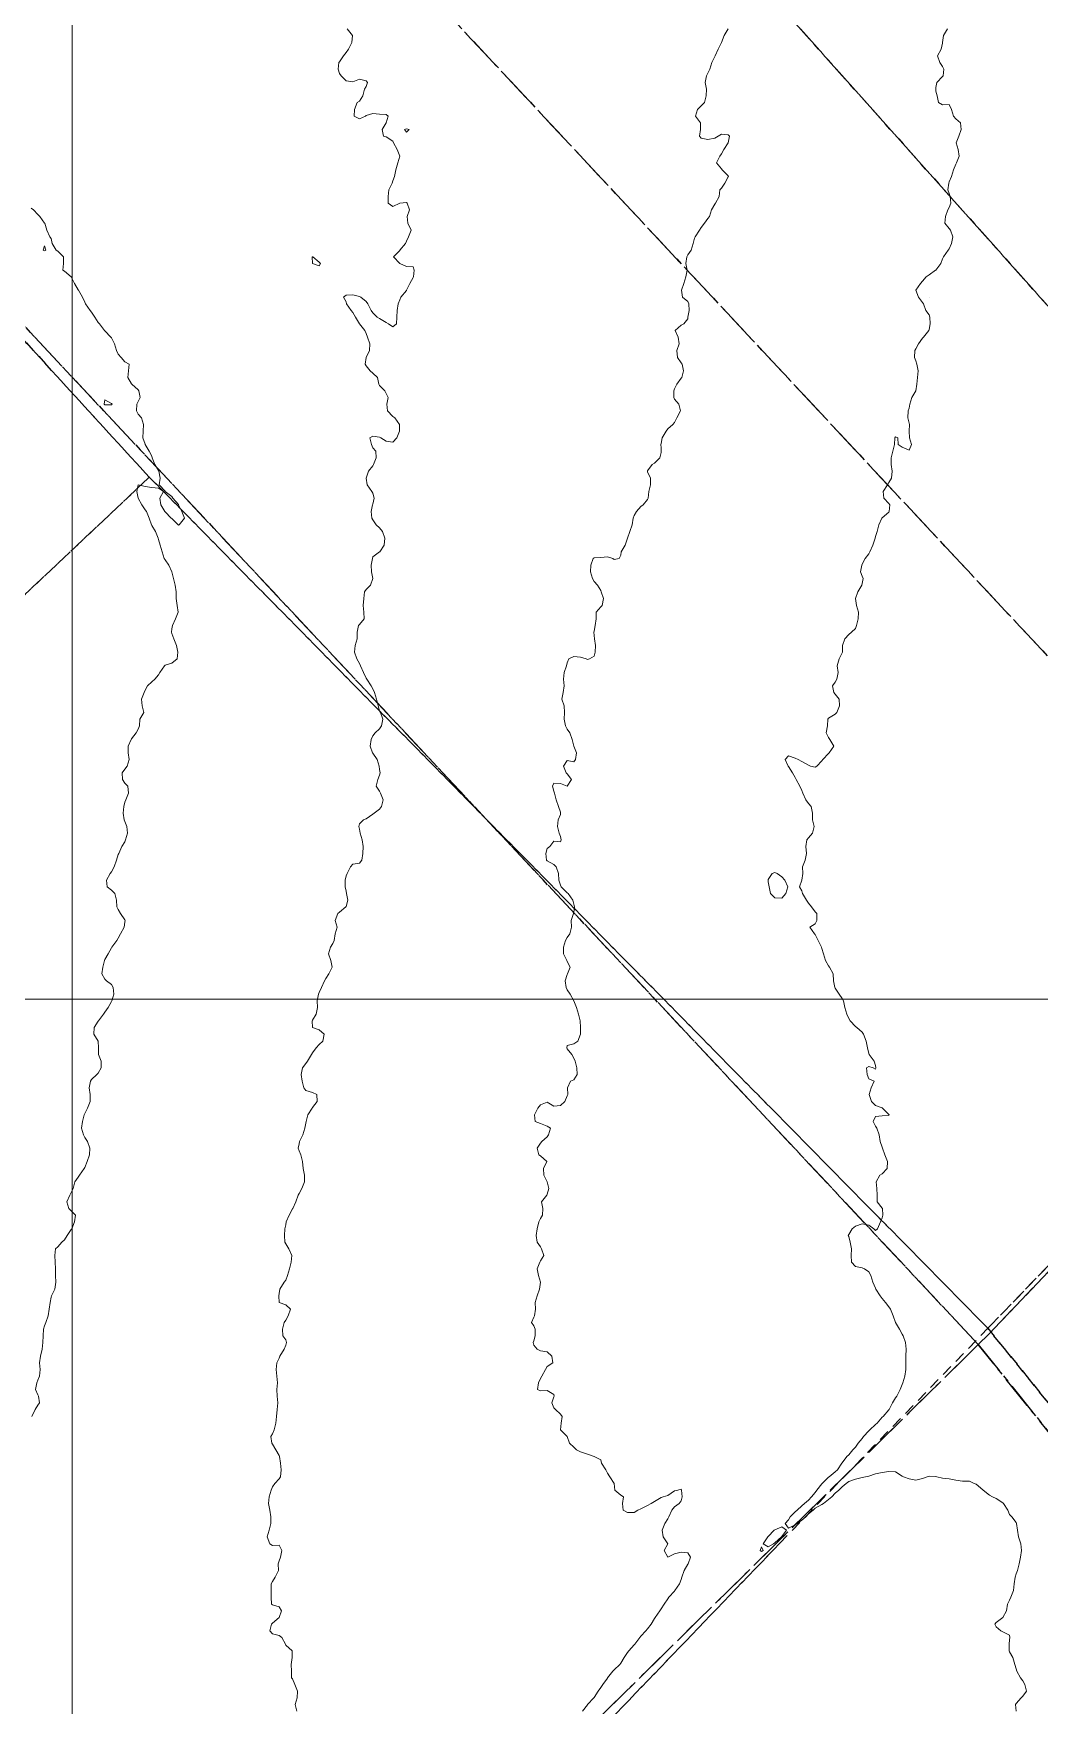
# Model space of a CAD drawing. Header units: centimetres. Extents: x 0 to 642158, y -847 to 649707.
# Drawn here: x 616263.9 to 616339, y 620034.7 to 620159.4 of the extents above; entities that cross this region are included whole.
import ezdxf

# ---------------------------------------------------------------- set-up
doc = ezdxf.new("R2010")
doc.units = ezdxf.units.CM
doc.header["$MEASUREMENT"] = 0
doc.linetypes.add('CENTERX2', pattern=[4, 2.5, -0.5, 0.5, -0.5])
doc.linetypes.add('JIS_02_0.7', pattern=[1.35, 0.75, -0.6])
for name, color, linetype, lineweight in [('MEV_grille', 254, 'Continuous', 9), ('WAL_parcellaire agricole', 7, 'JIS_02_0.7', 25), ('WAL_topographie 0.5', 253, 'Continuous', 20)]:
    doc.layers.add(name, color=color, linetype=linetype, lineweight=lineweight)
doc.layers.add('SPW_parcellaire cadastral', color=7, linetype='CENTERX2', lineweight=25, true_color=0xff0542)

# ---------------------------------------------------------------- blocks, each defined once
blk = doc.blocks.new('*U114')
at = {"layer": 'MEV_grille', "transparency": 33554687}
blk.add_lwpolyline([(-1338.46, 0), (1338.46, 0)], dxfattribs=at)
blk = doc.blocks.new('*U115')
at = {"layer": 'MEV_grille', "color": 0, "linetype": 'ByBlock', "lineweight": -2, "transparency": 16777216}
blk.add_blockref('*U114', (0, -2300), dxfattribs=at)
blk = doc.blocks.new('*U112')
at = {"layer": 'MEV_grille', "transparency": 33554687}
blk.add_lwpolyline([(0, 1825.48), (0, -1825.48)], dxfattribs=at)
blk = doc.blocks.new('*U113')
at = {"layer": 'MEV_grille', "color": 0, "linetype": 'ByBlock', "lineweight": -2, "transparency": 16777216}
blk.add_blockref('*U112', (900, 0), dxfattribs=at)

msp = doc.modelspace()

# ---------------------------------------------------------------- linework, layer by layer
at = {"layer": 'SPW_parcellaire cadastral'}
for points in [[(616306.46, 620204.93), (616334.24, 620173.62), (616385.49, 620115.97), (616372.47, 620102.32), (616291.83, 620192.56), (616306.46, 620204.93)], [(616277.11, 620179.86), (616278.13, 620180.94), (616291.83, 620192.56), (616372.47, 620102.32), (616361.28, 620089.74), (616277.11, 620179.86)], [(616222.13, 620179.98), (616250.36, 620151.34), (616334.42, 620061.61), (616280.66, 620008.69), (616260.83, 619988.74), (616195.35, 620057.12), (616143.04, 620111.85), (616194.32, 620159.24), (616222.13, 620179.98)], [(616334.42, 620061.61), (616250.36, 620151.34), (616277.11, 620179.86), (616361.28, 620089.74), (616352.29, 620080.31), (616335.2, 620062.38), (616334.42, 620061.61)], [(616334.42, 620061.61), (616335.2, 620062.38), (616352.29, 620080.31), (616374.12, 620051.34), (616355.61, 620035.23), (616334.42, 620061.61)], [(616355.61, 620035.23), (616378.11, 620007.22), (616400.24, 619979.27), (616422.78, 619950.78), (616439.84, 619964.52), (616461.86, 619982.25), (616492.79, 620006.7), (616550.1, 619925.62), (616572.77, 619940.88), (616623.29, 619879.23), (616638.83, 619846.6), (616561.89, 619856.19), (616477.99, 619855.63), (616412.75, 619840.79), (616397.07, 619835.25), (616327.13, 619940.12), (616280.66, 620008.69), (616334.42, 620061.61), (616355.61, 620035.23)]]:
    msp.add_lwpolyline(points, dxfattribs=at)
at = {"layer": 'WAL_parcellaire agricole'}
for points in [[(616486.65, 620012.34), (616448.98, 619981), (616433.82, 619968.17), (616420.15, 619957.83), (616389.48, 619995.5), (616335.14, 620062.82), (616359.35, 620087.95), (616451.58, 620182.83), (616479.29, 620211.59), (616514.46, 620165.76), (616459.3, 620121), (616492.24, 620078.82), (616499.25, 620069.84), (616521.81, 620039.43), (616486.65, 620012.34)], [(616451.58, 620182.83), (616359.35, 620087.95), (616335.14, 620062.82), (616272.57, 620126.31), (616223.3, 620180.14)], [(616196.96, 620160.61), (616207.56, 620168.81), (616223.3, 620180.14), (616272.57, 620126.31), (616113.49, 619976.3), (616060.15, 620027.29), (616123.14, 620091.3), (616173.37, 620140.1), (616196.96, 620160.61)], [(616319.64, 620046.82), (616269.98, 619995.15), (616211.32, 619940.14), (616204.66, 619942.48), (616171.16, 619951.8), (616128.49, 619960.8), (616113.49, 619976.3), (616272.57, 620126.31), (616335.14, 620062.82), (616319.64, 620046.82)], [(616269.98, 619995.15), (616319.64, 620046.82), (616335.14, 620062.82), (616389.48, 619995.5), (616420.15, 619957.83), (616433.82, 619968.17), (616448.98, 619981), (616486.65, 620012.34), (616545.99, 619931.35), (616567.65, 619947.68), (616643.83, 619847.53), (616616.66, 619852.36), (616586.16, 619856.19), (616566, 619858.35), (616509.66, 619858.01), (616471.5, 619855.01), (616438, 619847.84), (616396.5, 619834.5), (616337.99, 619916.32), (616292.49, 619970.82), (616269.98, 619995.15)]]:
    msp.add_lwpolyline(points, dxfattribs=at)
at = {"layer": 'WAL_topographie 0.5'}
for points in [[(616287.34, 620159.75), (616287.72, 620159.25), (616287.67, 620158.75), (616287.44, 620158.25), (616287.25, 620157.99), (616287.07, 620157.75), (616286.75, 620157.3), (616286.72, 620157.25), (616286.65, 620156.75), (616286.75, 620156.42), (616286.89, 620156.25), (616287.25, 620155.89), (616287.75, 620155.8), (616288.25, 620156), (616288.75, 620155.89), (616288.85, 620155.75), (616288.75, 620155.45), (616288.62, 620155.25), (616288.5, 620154.75), (616288.25, 620154.35), (616288.08, 620154.25), (616287.88, 620153.75), (616287.86, 620153.25), (616288.25, 620153.05), (616288.71, 620153.25), (616288.75, 620153.29), (616289.25, 620153.43), (616289.75, 620153.39), (616290.25, 620153.37), (616290.38, 620153.25), (616290.25, 620152.75), (616290.25, 620152.75), (616289.95, 620152.25), (616290.04, 620151.75), (616290.25, 620151.7), (616290.75, 620151.39), (616290.8, 620151.25), (616291.05, 620150.75), (616291.25, 620150.25), (616291.25, 620150.25), (616291.25, 620150.25), (616291.1, 620149.75), (616290.96, 620149.25), (616290.87, 620148.75), (616290.75, 620148.42), (616290.68, 620148.25), (616290.45, 620147.75), (616290.38, 620147.25), (616290.38, 620146.75), (616290.75, 620146.5), (616291.25, 620146.75), (616291.25, 620146.75), (616291.75, 620146.79), (616291.81, 620146.75), (616291.99, 620146.25), (616291.81, 620145.75), (616291.86, 620145.25), (616292.1, 620144.75), (616291.9, 620144.25), (616291.75, 620143.93), (616291.68, 620143.75), (616291.27, 620143.25), (616291.25, 620143.23), (616290.79, 620142.75), (616291.25, 620142.25), (616291.25, 620142.25), (616291.75, 620142.04), (616292.25, 620142), (616292.33, 620141.75), (616292.27, 620141.25), (616292.25, 620141.2), (616292.01, 620140.75), (616291.77, 620140.25), (616291.75, 620140.23), (616291.34, 620139.75), (616291.25, 620139.54), (616291.14, 620139.25), (616291.07, 620138.75), (616291.04, 620138.25), (616291.01, 620137.75), (616290.75, 620137.53), (616290.42, 620137.75), (616290.25, 620137.84), (616289.75, 620138.15), (616289.58, 620138.25), (616289.25, 620138.56), (616289.13, 620138.75), (616288.87, 620139.25), (616288.75, 620139.42), (616288.34, 620139.75), (616288.25, 620139.8), (616287.75, 620139.91), (616287.25, 620139.9), (616287.06, 620139.75), (616287.25, 620139.39), (616287.29, 620139.25), (616287.62, 620138.75), (616287.75, 620138.6), (616287.95, 620138.25), (616288.24, 620137.75), (616288.25, 620137.74), (616288.64, 620137.25), (616288.75, 620137.02), (616288.85, 620136.75), (616289.03, 620136.25), (616289.01, 620135.75), (616288.75, 620135.25), (616288.75, 620135.25), (616288.68, 620134.75), (616288.75, 620134.62), (616289.05, 620134.25), (616289.25, 620134.06), (616289.59, 620133.75), (616289.7, 620133.25), (616289.75, 620133.14), (616290.14, 620132.75), (616290.25, 620132.55), (616290.39, 620132.25), (616290.29, 620131.75), (616290.34, 620131.25), (616290.75, 620130.85), (616290.9, 620130.75), (616291.23, 620130.25), (616291.23, 620129.75), (616291.04, 620129.25), (616290.75, 620128.92), (616290.25, 620129), (616289.85, 620129.25), (616289.75, 620129.29), (616289.25, 620129.36), (616289.03, 620129.25), (616289.14, 620128.75), (616289.25, 620128.5), (616289.48, 620128.25), (616289.49, 620127.75), (616289.3, 620127.25), (616289.25, 620127.17), (616288.93, 620126.75), (616288.75, 620126.25), (616288.83, 620125.75), (616289.16, 620125.25), (616289.25, 620125.12), (616289.35, 620124.75), (616289.25, 620124.3), (616289.22, 620124.25), (616289.11, 620123.75), (616289.18, 620123.25), (616289.25, 620123.14), (616289.5, 620122.75), (616289.75, 620122.54), (616289.98, 620122.25), (616290.14, 620121.75), (616290.08, 620121.25), (616289.78, 620120.75), (616289.75, 620120.73), (616289.25, 620120.37), (616289.21, 620120.25), (616289.12, 620119.75), (616289.14, 620119.25), (616289.25, 620118.75), (616289.25, 620118.75), (616289.25, 620118.75), (616289.08, 620118.25), (616288.75, 620117.94), (616288.63, 620117.75), (616288.58, 620117.25), (616288.53, 620116.75), (616288.58, 620116.25), (616288.59, 620115.75), (616288.25, 620115.33), (616288.18, 620115.25), (616288.08, 620114.75), (616288.08, 620114.25), (616287.93, 620113.75), (616287.88, 620113.25), (616288.06, 620112.75), (616288.25, 620112.41), (616288.32, 620112.25), (616288.55, 620111.75), (616288.75, 620111.33), (616288.8, 620111.25), (616289.12, 620110.75), (616289.25, 620110.51), (616289.37, 620110.25), (616289.52, 620109.75), (616289.64, 620109.25), (616289.75, 620108.87), (616289.81, 620108.75), (616289.99, 620108.25), (616289.9, 620107.75), (616289.75, 620107.54), (616289.42, 620107.25), (616289.25, 620107.02), (616289.13, 620106.75), (616289.05, 620106.25), (616289.22, 620105.75), (616289.25, 620105.72), (616289.56, 620105.25), (616289.71, 620104.75), (616289.75, 620104.5), (616289.79, 620104.25), (616289.75, 620104.07), (616289.62, 620103.75), (616289.5, 620103.25), (616289.75, 620102.9), (616289.83, 620102.75), (616290.01, 620102.25), (616289.89, 620101.75), (616289.75, 620101.54), (616289.34, 620101.25), (616289.25, 620101.17), (616288.75, 620100.83), (616288.56, 620100.75), (616288.25, 620100.44), (616288.21, 620100.25), (616288.25, 620100.06), (616288.31, 620099.75), (616288.46, 620099.25), (616288.52, 620098.75), (616288.49, 620098.25), (616288.43, 620097.75), (616288.25, 620097.52), (616287.75, 620097.45), (616287.58, 620097.25), (616287.33, 620096.75), (616287.25, 620096.58), (616287.17, 620096.25), (616287.17, 620095.75), (616287.25, 620095.42), (616287.28, 620095.25), (616287.38, 620094.75), (616287.25, 620094.29), (616287.23, 620094.25), (616286.75, 620093.85), (616286.63, 620093.75), (616286.44, 620093.25), (616286.58, 620092.75), (616286.43, 620092.25), (616286.35, 620091.75), (616286.25, 620091.52), (616286.1, 620091.25), (616285.95, 620090.75), (616286.12, 620090.25), (616286.21, 620089.75), (616285.97, 620089.25), (616285.75, 620088.92), (616285.65, 620088.75), (616285.41, 620088.25), (616285.25, 620087.87), (616285.19, 620087.75), (616285.09, 620087.25), (616285.12, 620086.75), (616285.01, 620086.25), (616284.75, 620085.81), (616284.72, 620085.75), (616284.75, 620085.25), (616284.75, 620085.25), (616285.25, 620085.08), (616285.61, 620084.75), (616285.52, 620084.25), (616285.25, 620083.98), (616285.01, 620083.75), (616284.75, 620083.38), (616284.67, 620083.25), (616284.37, 620082.75), (616284.25, 620082.57), (616284, 620082.25), (616283.9, 620081.75), (616283.97, 620081.25), (616284.11, 620080.75), (616284.25, 620080.56), (616284.75, 620080.4), (616285.08, 620080.25), (616285.1, 620079.75), (616284.75, 620079.28), (616284.72, 620079.25), (616284.4, 620078.75), (616284.28, 620078.25), (616284.25, 620078.11), (616284.17, 620077.75), (616284.02, 620077.25), (616283.78, 620076.75), (616283.75, 620076.58), (616283.68, 620076.25), (616283.75, 620076.05), (616283.87, 620075.75), (616284, 620075.25), (616284.05, 620074.75), (616284.15, 620074.25), (616284.16, 620073.75), (616283.94, 620073.25), (616283.75, 620072.88), (616283.68, 620072.75), (616283.51, 620072.25), (616283.27, 620071.75), (616283.25, 620071.73), (616283.01, 620071.25), (616282.79, 620070.75), (616282.75, 620070.54), (616282.69, 620070.25), (616282.66, 620069.75), (616282.68, 620069.25), (616282.75, 620069.12), (616282.98, 620068.75), (616283.2, 620068.25), (616283.15, 620067.75), (616283.04, 620067.25), (616282.89, 620066.75), (616282.75, 620066.42), (616282.62, 620066.25), (616282.3, 620065.75), (616282.25, 620065.42), (616282.23, 620065.25), (616282.25, 620064.75), (616282.25, 620064.75), (616282.75, 620064.56), (616283.1, 620064.25), (616282.92, 620063.75), (616282.75, 620063.42), (616282.64, 620063.25), (616282.5, 620062.75), (616282.54, 620062.25), (616282.75, 620061.97), (616282.81, 620061.75), (616282.75, 620061.57), (616282.63, 620061.25), (616282.32, 620060.75), (616282.25, 620060.59), (616282.08, 620060.25), (616282.03, 620059.75), (616282.08, 620059.25), (616282.13, 620058.75), (616282.09, 620058.25), (616282.12, 620057.75), (616282.16, 620057.25), (616282.12, 620056.75), (616282.06, 620056.25), (616282, 620055.75), (616281.89, 620055.25), (616281.75, 620054.95), (616281.64, 620054.75), (616281.7, 620054.25), (616281.75, 620054.17), (616282.01, 620053.75), (616282.25, 620053.34), (616282.29, 620053.25), (616282.36, 620052.75), (616282.4, 620052.25), (616282.35, 620051.75), (616282.25, 620051.59), (616281.93, 620051.25), (616281.75, 620050.98), (616281.66, 620050.75), (616281.52, 620050.25), (616281.47, 620049.75), (616281.55, 620049.25), (616281.63, 620048.75), (616281.64, 620048.25), (616281.52, 620047.75), (616281.36, 620047.25), (616281.57, 620046.75), (616281.75, 620046.62), (616282.25, 620046.63), (616282.45, 620046.25), (616282.36, 620045.75), (616282.25, 620045.46), (616282.18, 620045.25), (616282.21, 620044.75), (616281.95, 620044.25), (616281.75, 620043.94), (616281.66, 620043.75), (616281.67, 620043.25), (616281.66, 620042.75), (616281.68, 620042.25), (616281.75, 620042.2), (616282.25, 620042.04), (616282.42, 620041.75), (616282.25, 620041.25), (616282.25, 620041.25), (616281.75, 620040.83), (616281.68, 620040.75), (616281.57, 620040.25), (616281.75, 620040.03), (616282.25, 620039.9), (616282.45, 620039.75), (616282.72, 620039.25), (616282.75, 620039.19), (616283.22, 620038.75), (616283.23, 620038.25), (616283.15, 620037.75), (616283.17, 620037.25), (616283.18, 620036.75), (616283.25, 620036.67), (616283.42, 620036.25), (616283.63, 620035.75), (616283.61, 620035.25), (616283.46, 620034.75), (616283.58, 620034.25)], [(616315.75, 620159.75), (616315.45, 620159.25), (616315.25, 620158.75), (616315.25, 620158.75), (616315.01, 620158.25), (616314.78, 620157.75), (616314.75, 620157.69), (616314.54, 620157.25), (616314.39, 620156.75), (616314.25, 620156.46), (616314.14, 620156.25), (616314.05, 620155.75), (616314.15, 620155.25), (616314.12, 620154.75), (616313.98, 620154.25), (616313.75, 620154.02), (616313.48, 620153.75), (616313.32, 620153.25), (616313.7, 620152.75), (616313.69, 620152.25), (616313.61, 620151.75), (616313.75, 620151.6), (616314.25, 620151.49), (616314.75, 620151.61), (616315, 620151.75), (616315.25, 620151.91), (616315.75, 620151.85), (616315.85, 620151.75), (616315.75, 620151.25), (616315.75, 620151.25), (616315.44, 620150.75), (616315.25, 620150.43), (616315.14, 620150.25), (616314.89, 620149.75), (616315.25, 620149.31), (616315.32, 620149.25), (616315.75, 620148.79), (616315.77, 620148.75), (616315.75, 620148.71), (616315.51, 620148.25), (616315.25, 620147.86), (616315.14, 620147.75), (616315.09, 620147.25), (616314.8, 620146.75), (616314.75, 620146.69), (616314.52, 620146.25), (616314.36, 620145.75), (616314.25, 620145.61), (616314, 620145.25), (616313.75, 620144.94), (616313.62, 620144.75), (616313.29, 620144.25), (616313.25, 620144.13), (616313.14, 620143.75), (616313, 620143.25), (616312.75, 620142.89), (616312.68, 620142.75), (616312.6, 620142.25), (616312.69, 620141.75), (616312.61, 620141.25), (616312.44, 620140.75), (616312.27, 620140.25), (616312.34, 620139.75), (616312.75, 620139.41), (616312.83, 620139.25), (616312.84, 620138.75), (616312.76, 620138.25), (616312.75, 620138.12), (616312.45, 620137.75), (616312.25, 620137.66), (616311.8, 620137.25), (616312.03, 620136.75), (616312.1, 620136.25), (616311.92, 620135.75), (616311.98, 620135.25), (616312.25, 620134.84), (616312.32, 620134.75), (616312.42, 620134.25), (616312.29, 620133.75), (616312.25, 620133.69), (616311.93, 620133.25), (616311.75, 620132.89), (616311.7, 620132.75), (616311.7, 620132.25), (616311.75, 620132.12), (616312.07, 620131.75), (616312.19, 620131.25), (616311.93, 620130.75), (616311.75, 620130.38), (616311.64, 620130.25), (616311.25, 620129.92), (616311.12, 620129.75), (616310.84, 620129.25), (616310.75, 620128.83), (616310.74, 620128.75), (616310.75, 620128.5), (616310.77, 620128.25), (616310.75, 620128.15), (616310.67, 620127.75), (616310.25, 620127.36), (616310.08, 620127.25), (616309.75, 620126.79), (616309.73, 620126.75), (616309.75, 620126.7), (616309.96, 620126.25), (616309.96, 620125.75), (616309.84, 620125.25), (616309.8, 620124.75), (616309.75, 620124.65), (616309.42, 620124.25), (616309.25, 620124.12), (616308.93, 620123.75), (616308.75, 620123.46), (616308.68, 620123.25), (616308.6, 620122.75), (616308.41, 620122.25), (616308.25, 620121.75), (616308.25, 620121.75), (616308.07, 620121.25), (616307.78, 620120.75), (616307.75, 620120.5), (616307.62, 620120.25), (616307.25, 620120.18), (616307.15, 620120.25), (616306.75, 620120.36), (616306.25, 620120.33), (616305.75, 620120.29), (616305.68, 620120.25), (616305.5, 620119.75), (616305.49, 620119.25), (616305.63, 620118.75), (616305.75, 620118.54), (616306.01, 620118.25), (616306.25, 620117.87), (616306.29, 620117.75), (616306.45, 620117.25), (616306.35, 620116.75), (616306.25, 620116.63), (616305.92, 620116.25), (616305.9, 620115.75), (616305.83, 620115.25), (616305.75, 620114.83), (616305.73, 620114.75), (616305.75, 620114.5), (616305.78, 620114.25), (616305.85, 620113.75), (616305.84, 620113.25), (616305.75, 620112.97), (616305.42, 620112.75), (616305.25, 620112.71), (616305.16, 620112.75), (616304.75, 620112.88), (616304.25, 620112.93), (616303.88, 620112.75), (616303.75, 620112.45), (616303.69, 620112.25), (616303.52, 620111.75), (616303.46, 620111.25), (616303.52, 620110.75), (616303.44, 620110.25), (616303.35, 620109.75), (616303.51, 620109.25), (616303.54, 620108.75), (616303.51, 620108.25), (616303.62, 620107.75), (616303.75, 620107.52), (616303.95, 620107.25), (616304.12, 620106.75), (616304.25, 620106.25), (616304.25, 620106.25), (616304.44, 620105.75), (616304.37, 620105.25), (616304.25, 620105.08), (616303.75, 620105.18), (616303.48, 620104.75), (616303.66, 620104.25), (616303.75, 620104.17), (616304.07, 620103.75), (616303.75, 620103.25), (616303.75, 620103.25), (616303.75, 620103.25), (616303.25, 620103.46), (616302.75, 620103.48), (616302.66, 620103.25), (616302.75, 620102.89), (616302.8, 620102.75), (616302.92, 620102.25), (616303.11, 620101.75), (616303.25, 620101.32), (616303.26, 620101.25), (616303.25, 620101.15), (616303.08, 620100.75), (616303.03, 620100.25), (616303.14, 620099.75), (616303.25, 620099.5), (616303.3, 620099.25), (616303.25, 620099.11), (616302.75, 620099.15), (616302.46, 620098.75), (616302.25, 620098.61), (616302.16, 620098.25), (616302.2, 620097.75), (616302.25, 620097.7), (616302.75, 620097.41), (616302.92, 620097.25), (616303.09, 620096.75), (616303.13, 620096.25), (616303.25, 620095.87), (616303.3, 620095.75), (616303.75, 620095.31), (616303.82, 620095.25), (616304.18, 620094.75), (616304.25, 620094.46), (616304.3, 620094.25), (616304.25, 620093.83), (616304.23, 620093.75), (616304.04, 620093.25), (616304.08, 620092.75), (616303.95, 620092.25), (616303.75, 620091.98), (616303.62, 620091.75), (616303.47, 620091.25), (616303.48, 620090.75), (616303.72, 620090.25), (616303.75, 620090.17), (616303.97, 620089.75), (616303.77, 620089.25), (616303.75, 620089.21), (616303.6, 620088.75), (616303.66, 620088.25), (616303.75, 620088.08), (616303.96, 620087.75), (616304.25, 620087.25), (616304.25, 620087.25), (616304.43, 620086.75), (616304.6, 620086.25), (616304.71, 620085.75), (616304.73, 620085.25), (616304.75, 620084.75), (616304.75, 620084.75), (616304.75, 620084.75), (616304.53, 620084.25), (616304.25, 620084.04), (616303.75, 620083.92), (616303.72, 620083.75), (616303.75, 620083.67), (616304.1, 620083.25), (616304.25, 620082.98), (616304.34, 620082.75), (616304.46, 620082.25), (616304.5, 620081.75), (616304.25, 620081.35), (616304, 620081.25), (616303.77, 620080.75), (616303.79, 620080.25), (616303.75, 620080.16), (616303.56, 620079.75), (616303.25, 620079.44), (616302.75, 620079.4), (616302.25, 620079.7), (616301.75, 620079.5), (616301.56, 620079.25), (616301.3, 620078.75), (616301.36, 620078.25), (616301.75, 620078.1), (616302.25, 620077.9), (616302.5, 620077.75), (616302.35, 620077.25), (616302.25, 620077.09), (616301.86, 620076.75), (616301.75, 620076.62), (616301.5, 620076.25), (616301.62, 620075.75), (616301.75, 620075.69), (616302.22, 620075.25), (616301.97, 620074.75), (616302, 620074.25), (616302.25, 620073.75), (616302.25, 620073.75), (616302.37, 620073.25), (616302.25, 620072.82), (616302.22, 620072.75), (616301.83, 620072.25), (616301.94, 620071.75), (616301.9, 620071.25), (616301.75, 620071), (616301.64, 620070.75), (616301.5, 620070.25), (616301.44, 620069.75), (616301.5, 620069.25), (616301.75, 620068.89), (616301.82, 620068.75), (616302, 620068.25), (616301.75, 620067.86), (616301.7, 620067.75), (616301.51, 620067.25), (616301.61, 620066.75), (616301.75, 620066.25), (616301.75, 620066.25), (616301.75, 620066.25), (616301.67, 620065.75), (616301.5, 620065.25), (616301.35, 620064.75), (616301.38, 620064.25), (616301.3, 620063.75), (616301.25, 620063.65), (616301.08, 620063.25), (616301.25, 620063), (616301.36, 620062.75), (616301.36, 620062.25), (616301.25, 620061.89), (616301.2, 620061.75), (616301.25, 620061.55), (616301.5, 620061.25), (616301.75, 620061.14), (616302.25, 620061.07), (616302.6, 620060.75), (616302.67, 620060.25), (616302.25, 620059.97), (616302.14, 620059.75), (616301.85, 620059.25), (616301.75, 620059.07), (616301.6, 620058.75), (616301.52, 620058.25), (616301.75, 620058.16), (616302.25, 620058.19), (616302.75, 620057.88), (616302.77, 620057.75), (616302.75, 620057.7), (616302.6, 620057.25), (616302.75, 620056.88), (616302.87, 620056.75), (616303.25, 620056.42), (616303.36, 620056.25), (616303.3, 620055.75), (616303.25, 620055.25), (616303.75, 620054.75), (616303.75, 620054.75), (616303.93, 620054.25), (616304.25, 620053.96), (616304.44, 620053.75), (616304.75, 620053.6), (616305.25, 620053.44), (616305.75, 620053.25), (616305.75, 620053.25), (616306.25, 620053), (616306.31, 620052.75), (616306.62, 620052.25), (616306.75, 620052), (616306.92, 620051.75), (616307.25, 620051.25), (616307.25, 620051.25), (616307.3, 620050.75), (616307.75, 620050.38), (616307.94, 620050.25), (616307.87, 620049.75), (616307.92, 620049.25), (616308.25, 620049.08), (616308.75, 620049.07), (616309.01, 620049.25), (616309.25, 620049.36), (616309.75, 620049.6), (616310.02, 620049.75), (616310.25, 620049.9), (616310.75, 620050.19), (616310.9, 620050.25), (616311.25, 620050.35), (616311.75, 620050.69), (616312, 620050.75), (616312.25, 620050.81), (616312.28, 620050.75), (616312.33, 620050.25), (616312.25, 620049.95), (616312.1, 620049.75), (616311.75, 620049.51), (616311.55, 620049.25), (616311.32, 620048.75), (616311.25, 620048.6), (616311.04, 620048.25), (616310.83, 620047.75), (616310.9, 620047.25), (616311.25, 620046.75), (616311.25, 620046.75), (616311.25, 620046.75), (616310.97, 620046.25), (616311.25, 620045.75), (616311.75, 620046), (616312.25, 620046.11), (616312.75, 620046.06), (616312.94, 620045.75), (616312.77, 620045.25), (616312.75, 620045.22), (616312.48, 620044.75), (616312.31, 620044.25), (616312.25, 620044.07), (616312.12, 620043.75), (616311.77, 620043.25), (616311.75, 620043.22), (616311.33, 620042.75), (616311.25, 620042.64), (616310.98, 620042.25), (616310.75, 620041.9), (616310.65, 620041.75), (616310.3, 620041.25), (616310.25, 620041.17), (616310.01, 620040.75), (616309.75, 620040.39), (616309.62, 620040.25), (616309.25, 620039.85), (616309.17, 620039.75), (616308.79, 620039.25), (616308.75, 620039.21), (616308.35, 620038.75), (616308.25, 620038.63), (616308.01, 620038.25), (616307.75, 620037.84), (616307.68, 620037.75), (616307.25, 620037.34), (616307.16, 620037.25), (616306.76, 620036.75), (616306.75, 620036.73), (616306.4, 620036.25), (616306.25, 620036.03), (616306.06, 620035.75), (616305.75, 620035.28), (616305.73, 620035.25), (616305.26, 620034.75), (616305.25, 620034.74), (616304.89, 620034.25)], [(616332.11, 620159.75), (616331.82, 620159.25), (616331.76, 620158.75), (616331.75, 620158.68), (616331.64, 620158.25), (616331.37, 620157.75), (616331.55, 620157.25), (616331.75, 620156.94), (616331.84, 620156.75), (616331.79, 620156.25), (616331.75, 620156.2), (616331.32, 620155.75), (616331.25, 620155.38), (616331.24, 620155.25), (616331.25, 620155.12), (616331.34, 620154.75), (616331.44, 620154.25), (616331.75, 620154.1), (616332.25, 620154.12), (616332.41, 620153.75), (616332.56, 620153.25), (616332.75, 620153.04), (616333.09, 620152.75), (616333.15, 620152.25), (616332.96, 620151.75), (616332.77, 620151.25), (616332.92, 620150.75), (616332.99, 620150.25), (616332.79, 620149.75), (616332.75, 620149.65), (616332.56, 620149.25), (616332.42, 620148.75), (616332.25, 620148.34), (616332.21, 620148.25), (616332.14, 620147.75), (616332.25, 620147.48), (616332.32, 620147.25), (616332.36, 620146.75), (616332.25, 620146.42), (616332.15, 620146.25), (616331.96, 620145.75), (616331.93, 620145.25), (616332.25, 620144.86), (616332.34, 620144.75), (616332.53, 620144.25), (616332.41, 620143.75), (616332.25, 620143.35), (616332.18, 620143.25), (616331.83, 620142.75), (616331.75, 620142.59), (616331.62, 620142.25), (616331.25, 620141.76), (616331.23, 620141.75), (616330.75, 620141.41), (616330.53, 620141.25), (616330.25, 620140.93), (616330.11, 620140.75), (616329.75, 620140.25), (616329.96, 620139.75), (616330.25, 620139.35), (616330.32, 620139.25), (616330.5, 620138.75), (616330.75, 620138.42), (616330.8, 620138.25), (616330.83, 620137.75), (616330.75, 620137.33), (616330.73, 620137.25), (616330.32, 620136.75), (616330.25, 620136.68), (616329.96, 620136.25), (616329.75, 620135.89), (616329.68, 620135.75), (616329.65, 620135.25), (616329.75, 620134.98), (616329.83, 620134.75), (616329.94, 620134.25), (616329.88, 620133.75), (616329.84, 620133.25), (616329.75, 620132.75), (616329.75, 620132.75), (616329.46, 620132.25), (616329.32, 620131.75), (616329.25, 620131.47), (616329.19, 620131.25), (616329.15, 620130.75), (616329.25, 620130.33), (616329.28, 620130.25), (616329.27, 620129.75), (616329.28, 620129.25), (616329.43, 620128.75), (616329.25, 620128.33), (616328.75, 620128.56), (616328.45, 620128.75), (616328.42, 620129.25), (616328.25, 620129.33), (616328.18, 620129.25), (616328.17, 620128.75), (616328.05, 620128.25), (616327.93, 620127.75), (616327.93, 620127.25), (616327.99, 620126.75), (616327.94, 620126.25), (616327.75, 620125.91), (616327.64, 620125.75), (616327.33, 620125.25), (616327.38, 620124.75), (616327.75, 620124.34), (616327.81, 620124.25), (616327.78, 620123.75), (616327.75, 620123.71), (616327.25, 620123.28), (616327.22, 620123.25), (616327, 620122.75), (616326.87, 620122.25), (616326.75, 620121.88), (616326.72, 620121.75), (616326.55, 620121.25), (616326.33, 620120.75), (616326.25, 620120.59), (616325.98, 620120.25), (616325.75, 620119.83), (616325.72, 620119.75), (616325.64, 620119.25), (616325.75, 620118.92), (616325.83, 620118.75), (616325.75, 620118.38), (616325.73, 620118.25), (616325.44, 620117.75), (616325.25, 620117.25), (616325.34, 620116.75), (616325.48, 620116.25), (616325.45, 620115.75), (616325.33, 620115.25), (616325.25, 620115.03), (616324.97, 620114.75), (616324.75, 620114.58), (616324.47, 620114.25), (616324.28, 620113.75), (616324.28, 620113.25), (616324.25, 620113.21), (616324.05, 620112.75), (616323.89, 620112.25), (616323.96, 620111.75), (616323.86, 620111.25), (616323.75, 620111.02), (616323.54, 620110.75), (616323.64, 620110.25), (616323.75, 620110.12), (616324.05, 620109.75), (616324.07, 620109.25), (616323.87, 620108.75), (616323.75, 620108.63), (616323.25, 620108.34), (616323.19, 620108.25), (616323.16, 620107.75), (616323.06, 620107.25), (616323.25, 620106.88), (616323.34, 620106.75), (616323.64, 620106.25), (616323.3, 620105.75), (616323.25, 620105.69), (616322.82, 620105.25), (616322.75, 620105.15), (616322.38, 620104.75), (616322.25, 620104.68), (616321.9, 620104.75), (616321.75, 620104.82), (616321.25, 620105.11), (616320.98, 620105.25), (616320.75, 620105.36), (616320.25, 620105.53), (616320, 620105.25), (616320.24, 620104.75), (616320.25, 620104.74), (616320.56, 620104.25), (616320.75, 620103.9), (616320.83, 620103.75), (616321.11, 620103.25), (616321.25, 620102.93), (616321.32, 620102.75), (616321.54, 620102.25), (616321.75, 620101.97), (616321.94, 620101.75), (616322.04, 620101.25), (616322.06, 620100.75), (616322.17, 620100.25), (616322.06, 620099.75), (616321.75, 620099.41), (616321.63, 620099.25), (616321.54, 620098.75), (616321.6, 620098.25), (616321.49, 620097.75), (616321.3, 620097.25), (616321.32, 620096.75), (616321.25, 620096.25), (616321.25, 620096.25), (616321.08, 620095.75), (616321.25, 620095.46), (616321.31, 620095.25), (616321.59, 620094.75), (616321.75, 620094.53), (616321.97, 620094.25), (616322.25, 620093.89), (616322.37, 620093.75), (616322.37, 620093.25), (616322.25, 620092.99), (616321.85, 620092.75), (616322.2, 620092.25), (616322.25, 620092.2), (616322.48, 620091.75), (616322.72, 620091.25), (616322.75, 620091.15), (616322.87, 620090.75), (616323.02, 620090.25), (616323.25, 620089.85), (616323.31, 620089.75), (616323.6, 620089.25), (616323.61, 620088.75), (616323.71, 620088.25), (616323.75, 620088.19), (616324.04, 620087.75), (616324.25, 620087.41), (616324.35, 620087.25), (616324.47, 620086.75), (616324.61, 620086.25), (616324.75, 620085.94), (616324.87, 620085.75), (616325.25, 620085.34), (616325.36, 620085.25), (616325.75, 620084.9), (616325.85, 620084.75), (616326.05, 620084.25), (616326.15, 620083.75), (616326.25, 620083.31), (616326.27, 620083.25), (616326.66, 620082.75), (616326.75, 620082.42), (616326.77, 620082.25), (616326.75, 620082.15), (616326.58, 620082.25), (616326.25, 620082.34), (616326.08, 620082.25), (616326.12, 620081.75), (616326.25, 620081.42), (616326.65, 620081.25), (616326.42, 620080.75), (616326.28, 620080.25), (616326.44, 620079.75), (616326.75, 620079.45), (616327.25, 620079.27), (616327.28, 620079.25), (616327.75, 620078.78), (616327.76, 620078.75), (616327.75, 620078.7), (616327.25, 620078.66), (616326.75, 620078.62), (616326.57, 620078.25), (616326.75, 620077.9), (616326.85, 620077.75), (616327.03, 620077.25), (616327.1, 620076.75), (616327.25, 620076.33), (616327.27, 620076.25), (616327.45, 620075.75), (616327.65, 620075.25), (616327.62, 620074.75), (616327.25, 620074.34), (616327.07, 620074.25), (616326.81, 620073.75), (616326.86, 620073.25), (616326.88, 620072.75), (616326.88, 620072.25), (616327.25, 620071.77), (616327.27, 620071.75), (616327.3, 620071.25), (616327.25, 620071.05), (616327.13, 620070.75), (616326.9, 620070.25), (616326.75, 620070.11), (616326.62, 620070.25), (616326.25, 620070.51), (616325.75, 620070.6), (616325.25, 620070.43), (616325, 620070.25), (616324.75, 620069.81), (616324.71, 620069.75), (616324.75, 620069.67), (616324.86, 620069.25), (616324.97, 620068.75), (616324.93, 620068.25), (616324.96, 620067.75), (616325.25, 620067.44), (616325.75, 620067.33), (616325.92, 620067.25), (616326.25, 620067.04), (616326.41, 620066.75), (616326.56, 620066.25), (616326.75, 620065.82), (616326.78, 620065.75), (616327.1, 620065.25), (616327.25, 620065.05), (616327.5, 620064.75), (616327.75, 620064.42), (616327.86, 620064.25), (616328.06, 620063.75), (616328.25, 620063.25), (616328.25, 620063.25), (616328.53, 620062.75), (616328.75, 620062.38), (616328.81, 620062.25), (616328.98, 620061.75), (616329.03, 620061.25), (616329.01, 620060.75), (616329, 620060.25), (616329.02, 620059.75), (616328.94, 620059.25), (616328.79, 620058.75), (616328.75, 620058.63), (616328.6, 620058.25), (616328.34, 620057.75), (616328.25, 620057.63), (616328.02, 620057.25), (616327.77, 620056.75), (616327.75, 620056.73), (616327.32, 620056.25), (616327.25, 620056.18), (616326.88, 620055.75), (616326.75, 620055.63), (616326.33, 620055.25), (616326.25, 620055.18), (616325.86, 620054.75), (616325.75, 620054.61), (616325.46, 620054.25), (616325.25, 620053.96), (616325.07, 620053.75), (616324.75, 620053.39), (616324.62, 620053.25), (616324.25, 620052.78), (616324.23, 620052.75), (616323.91, 620052.25), (616323.75, 620052.1), (616323.29, 620051.75), (616323.25, 620051.71), (616322.78, 620051.25), (616322.75, 620051.22), (616322.37, 620050.75), (616322.25, 620050.58), (616321.97, 620050.25), (616321.75, 620049.99), (616321.44, 620049.75), (616321.25, 620049.57), (616320.9, 620049.25), (616320.75, 620049.12), (616320.39, 620048.75), (616320.25, 620048.54), (616320, 620048.25), (616320.25, 620047.92), (616320.75, 620048.15), (616320.9, 620048.25), (616321.25, 620048.51), (616321.54, 620048.75), (616321.75, 620048.97), (616322.09, 620049.25), (616322.25, 620049.39), (616322.75, 620049.68), (616322.87, 620049.75), (616323.25, 620050.04), (616323.49, 620050.25), (616323.75, 620050.51), (616324.01, 620050.75), (616324.25, 620050.98), (616324.55, 620051.25), (616324.75, 620051.4), (616325.25, 620051.57), (616325.75, 620051.69), (616326.01, 620051.75), (616326.25, 620051.8), (616326.75, 620051.95), (616327.25, 620052.06), (616327.75, 620052.14), (616328.25, 620052.1), (616328.75, 620051.8), (616328.85, 620051.75), (616329.25, 620051.59), (616329.75, 620051.5), (616330.25, 620051.62), (616330.61, 620051.75), (616330.75, 620051.8), (616331.25, 620051.77), (616331.33, 620051.75), (616331.75, 620051.63), (616332.25, 620051.58), (616332.75, 620051.5), (616333.25, 620051.42), (616333.75, 620051.41), (616334.11, 620051.25), (616334.25, 620051.18), (616334.75, 620050.76), (616334.77, 620050.75), (616335.25, 620050.38), (616335.48, 620050.25), (616335.75, 620050.12), (616336.25, 620049.8), (616336.3, 620049.75), (616336.61, 620049.25), (616336.75, 620048.93), (616336.93, 620048.75), (616337.25, 620048.32), (616337.27, 620048.25), (616337.35, 620047.75), (616337.43, 620047.25), (616337.59, 620046.75), (616337.63, 620046.25), (616337.56, 620045.75), (616337.48, 620045.25), (616337.34, 620044.75), (616337.25, 620044.5), (616337.16, 620044.25), (616337.1, 620043.75), (616337.05, 620043.25), (616336.85, 620042.75), (616336.75, 620042.55), (616336.6, 620042.25), (616336.52, 620041.75), (616336.25, 620041.25), (616336.25, 620041.25), (616335.75, 620040.87), (616335.65, 620040.75), (616335.75, 620040.54), (616336.1, 620040.25), (616336.25, 620040.17), (616336.75, 620039.92), (616336.78, 620039.75), (616336.75, 620039.58), (616336.72, 620039.25), (616336.73, 620038.75), (616336.75, 620038.69), (616337, 620038.25), (616337.15, 620037.75), (616337.25, 620037.42), (616337.29, 620037.25), (616337.57, 620036.75), (616337.75, 620036.51), (616337.9, 620036.25), (616338.02, 620035.75), (616337.75, 620035.38), (616337.61, 620035.25), (616337.25, 620034.83), (616337.2, 620034.75), (616337.25, 620034.25)], [(616291.96, 620152.25), (616291.75, 620152.06), (616291.6, 620152.25), (616291.75, 620152.3), (616291.96, 620152.25)], [(616263.75, 620146.39), (616263.93, 620146.25), (616264.25, 620145.9), (616264.41, 620145.75), (616264.75, 620145.27), (616264.77, 620145.25), (616264.92, 620144.75), (616265.15, 620144.25), (616265.25, 620144.12), (616265.32, 620143.75), (616265.62, 620143.25), (616265.75, 620143.16), (616266.16, 620142.75), (616266.18, 620142.25), (616266.11, 620141.75), (616266.25, 620141.68), (616266.75, 620141.25), (616266.75, 620141.25), (616266.99, 620140.75), (616267.25, 620140.29), (616267.28, 620140.25), (616267.58, 620139.75), (616267.75, 620139.36), (616267.82, 620139.25), (616268.16, 620138.75), (616268.25, 620138.61), (616268.5, 620138.25), (616268.75, 620137.84), (616268.85, 620137.75), (616269.23, 620137.25), (616269.25, 620137.23), (616269.71, 620136.75), (616269.75, 620136.71), (616269.98, 620136.25), (616270.13, 620135.75), (616270.25, 620135.49), (616270.46, 620135.25), (616270.75, 620134.92), (616271.06, 620134.75), (616271.01, 620134.25), (616270.98, 620133.75), (616271.25, 620133.27), (616271.27, 620133.25), (616271.75, 620132.83), (616271.8, 620132.75), (616271.89, 620132.25), (616271.75, 620131.96), (616271.64, 620131.75), (616271.61, 620131.25), (616271.75, 620131.01), (616271.98, 620130.75), (616272.14, 620130.25), (616272.1, 620129.75), (616272.08, 620129.25), (616272.25, 620128.78), (616272.27, 620128.75), (616272.57, 620128.25), (616272.75, 620127.88), (616272.79, 620127.75), (616272.99, 620127.25), (616273.25, 620126.82), (616273.27, 620126.75), (616273.38, 620126.25), (616273.31, 620125.75), (616273.75, 620125.27), (616273.76, 620125.25), (616274.25, 620124.87), (616274.33, 620124.75), (616274.75, 620124.27), (616274.76, 620124.25), (616275, 620123.75), (616275.19, 620123.25), (616274.79, 620122.75), (616274.75, 620122.74), (616274.73, 620122.75), (616274.25, 620123.22), (616274.21, 620123.25), (616273.75, 620123.73), (616273.72, 620123.75), (616273.42, 620124.25), (616273.35, 620124.75), (616273.62, 620125.25), (616273.25, 620125.5), (616272.75, 620125.53), (616272.25, 620125.62), (616271.75, 620125.75), (616271.65, 620125.25), (616271.75, 620124.75), (616271.75, 620124.75), (616272.02, 620124.25), (616272.25, 620123.88), (616272.35, 620123.75), (616272.56, 620123.25), (616272.73, 620122.75), (616272.75, 620122.71), (616273.04, 620122.25), (616273.23, 620121.75), (616273.25, 620121.67), (616273.37, 620121.25), (616273.52, 620120.75), (616273.69, 620120.25), (616273.75, 620120.14), (616274.03, 620119.75), (616274.25, 620119.25), (616274.25, 620119.25), (616274.37, 620118.75), (616274.5, 620118.25), (616274.57, 620117.75), (616274.58, 620117.25), (616274.66, 620116.75), (616274.73, 620116.25), (616274.53, 620115.75), (616274.3, 620115.25), (616274.25, 620115), (616274.22, 620114.75), (616274.25, 620114.66), (616274.41, 620114.25), (616274.61, 620113.75), (616274.7, 620113.25), (616274.64, 620112.75), (616274.25, 620112.44), (616273.75, 620112.28), (616273.7, 620112.25), (616273.36, 620111.75), (616273.25, 620111.56), (616272.97, 620111.25), (616272.75, 620111.04), (616272.44, 620110.75), (616272.25, 620110.42), (616272.18, 620110.25), (616271.98, 620109.75), (616272.04, 620109.25), (616272.15, 620108.75), (616271.86, 620108.25), (616271.83, 620107.75), (616271.75, 620107.52), (616271.58, 620107.25), (616271.25, 620106.79), (616271.22, 620106.75), (616271, 620106.25), (616270.99, 620105.75), (616271.06, 620105.25), (616270.92, 620104.75), (616270.75, 620104.52), (616270.54, 620104.25), (616270.56, 620103.75), (616270.75, 620103.48), (616270.98, 620103.25), (616271.01, 620102.75), (616270.81, 620102.25), (616270.75, 620102.06), (616270.67, 620101.75), (616270.62, 620101.25), (616270.69, 620100.75), (616270.75, 620100.62), (616270.9, 620100.25), (616270.94, 620099.75), (616270.8, 620099.25), (616270.75, 620099.12), (616270.53, 620098.75), (616270.29, 620098.25), (616270.25, 620098.17), (616270.12, 620097.75), (616269.95, 620097.25), (616269.75, 620096.88), (616269.66, 620096.75), (616269.37, 620096.25), (616269.42, 620095.75), (616269.75, 620095.51), (616270, 620095.25), (616270.11, 620094.75), (616270.14, 620094.25), (616270.25, 620094.07), (616270.42, 620093.75), (616270.75, 620093.29), (616270.76, 620093.25), (616270.75, 620093.12), (616270.7, 620092.75), (616270.42, 620092.25), (616270.25, 620091.91), (616270.14, 620091.75), (616269.77, 620091.25), (616269.75, 620091.21), (616269.49, 620090.75), (616269.25, 620090.33), (616269.22, 620090.25), (616269.09, 620089.75), (616269.04, 620089.25), (616269.25, 620088.87), (616269.37, 620088.75), (616269.75, 620088.46), (616269.87, 620088.25), (616269.92, 620087.75), (616269.77, 620087.25), (616269.75, 620087.2), (616269.49, 620086.75), (616269.25, 620086.39), (616269.16, 620086.25), (616268.77, 620085.75), (616268.75, 620085.72), (616268.46, 620085.25), (616268.43, 620084.75), (616268.75, 620084.25), (616268.75, 620084.25), (616268.79, 620083.75), (616268.77, 620083.25), (616268.98, 620082.75), (616268.97, 620082.25), (616268.75, 620081.86), (616268.65, 620081.75), (616268.25, 620081.39), (616268.18, 620081.25), (616268.09, 620080.75), (616268.16, 620080.25), (616268.16, 620079.75), (616267.97, 620079.25), (616267.75, 620078.84), (616267.71, 620078.75), (616267.59, 620078.25), (616267.52, 620077.75), (616267.66, 620077.25), (616267.75, 620077.06), (616267.95, 620076.75), (616268.13, 620076.25), (616268.11, 620075.75), (616267.93, 620075.25), (616267.75, 620074.81), (616267.71, 620074.75), (616267.36, 620074.25), (616267.25, 620074.09), (616267.01, 620073.75), (616266.89, 620073.25), (616266.75, 620072.96), (616266.63, 620072.75), (616266.41, 620072.25), (616266.56, 620071.75), (616266.75, 620071.59), (616267.07, 620071.25), (616266.98, 620070.75), (616266.78, 620070.25), (616266.75, 620070.2), (616266.44, 620069.75), (616266.25, 620069.42), (616266.05, 620069.25), (616265.75, 620068.9), (616265.58, 620068.75), (616265.51, 620068.25), (616265.55, 620067.75), (616265.57, 620067.25), (616265.58, 620066.75), (616265.6, 620066.25), (616265.51, 620065.75), (616265.28, 620065.25), (616265.25, 620065.15), (616265.17, 620064.75), (616265.11, 620064.25), (616265.03, 620063.75), (616264.84, 620063.25), (616264.75, 620063), (616264.68, 620062.75), (616264.65, 620062.25), (616264.63, 620061.75), (616264.58, 620061.25), (616264.45, 620060.75), (616264.37, 620060.25), (616264.43, 620059.75), (616264.38, 620059.25), (616264.25, 620058.95), (616264.18, 620058.75), (616264.07, 620058.25), (616264.25, 620057.85), (616264.31, 620057.75), (616264.37, 620057.25), (616264.25, 620057.08), (616264.06, 620056.75), (616263.81, 620056.25)], [(616264.75, 620143.2), (616264.84, 620143.25), (616264.75, 620143.58), (616264.64, 620143.25), (616264.75, 620143.2)], [(616285.25, 620142.07), (616285.33, 620142.25), (616285.25, 620142.35), (616284.77, 620142.75), (616284.75, 620142.76), (616284.73, 620142.75), (616284.75, 620142.25), (616284.75, 620142.25), (616285.25, 620142.07)], [(616330.75, 620139.75), (616330.75, 620139.75), (616330.75, 620139.75), (616330.75, 620139.75), (616330.75, 620139.75)], [(616269.75, 620131.7), (616269.81, 620131.75), (616269.75, 620131.8), (616269.25, 620132.08), (616269.21, 620131.75), (616269.25, 620131.72), (616269.75, 620131.7)], [(616319.75, 620094.9), (616320.07, 620095.25), (616320.21, 620095.75), (616319.98, 620096.25), (616319.75, 620096.49), (616319.41, 620096.75), (616319.25, 620096.81), (616319.04, 620096.75), (616318.75, 620096.31), (616318.74, 620096.25), (616318.75, 620096.12), (616318.81, 620095.75), (616318.92, 620095.25), (616319.25, 620094.93), (616319.75, 620094.9)], [(616318.75, 620046.51), (616319.15, 620046.75), (616319.25, 620046.82), (616319.73, 620047.25), (616319.75, 620047.28), (616320.1, 620047.75), (616319.75, 620048.02), (616319.25, 620047.79), (616319.2, 620047.75), (616318.75, 620047.29), (616318.72, 620047.25), (616318.36, 620046.75), (616318.75, 620046.51)], [(616318.25, 620046.18), (616318.36, 620046.25), (616318.25, 620046.52), (616318.15, 620046.25), (616318.25, 620046.18)]]:
    msp.add_lwpolyline(points, dxfattribs=at)

# ---------------------------------------------------------------- block references
at = {"layer": 'MEV_grille', "transparency": 33554687}
for name, p in [('*U113', (615366.81, 620593.64)), ('*U115', (616669.48, 622387.38))]:
    msp.add_blockref(name, p, dxfattribs=at)

doc.saveas('drawing.dxf')
